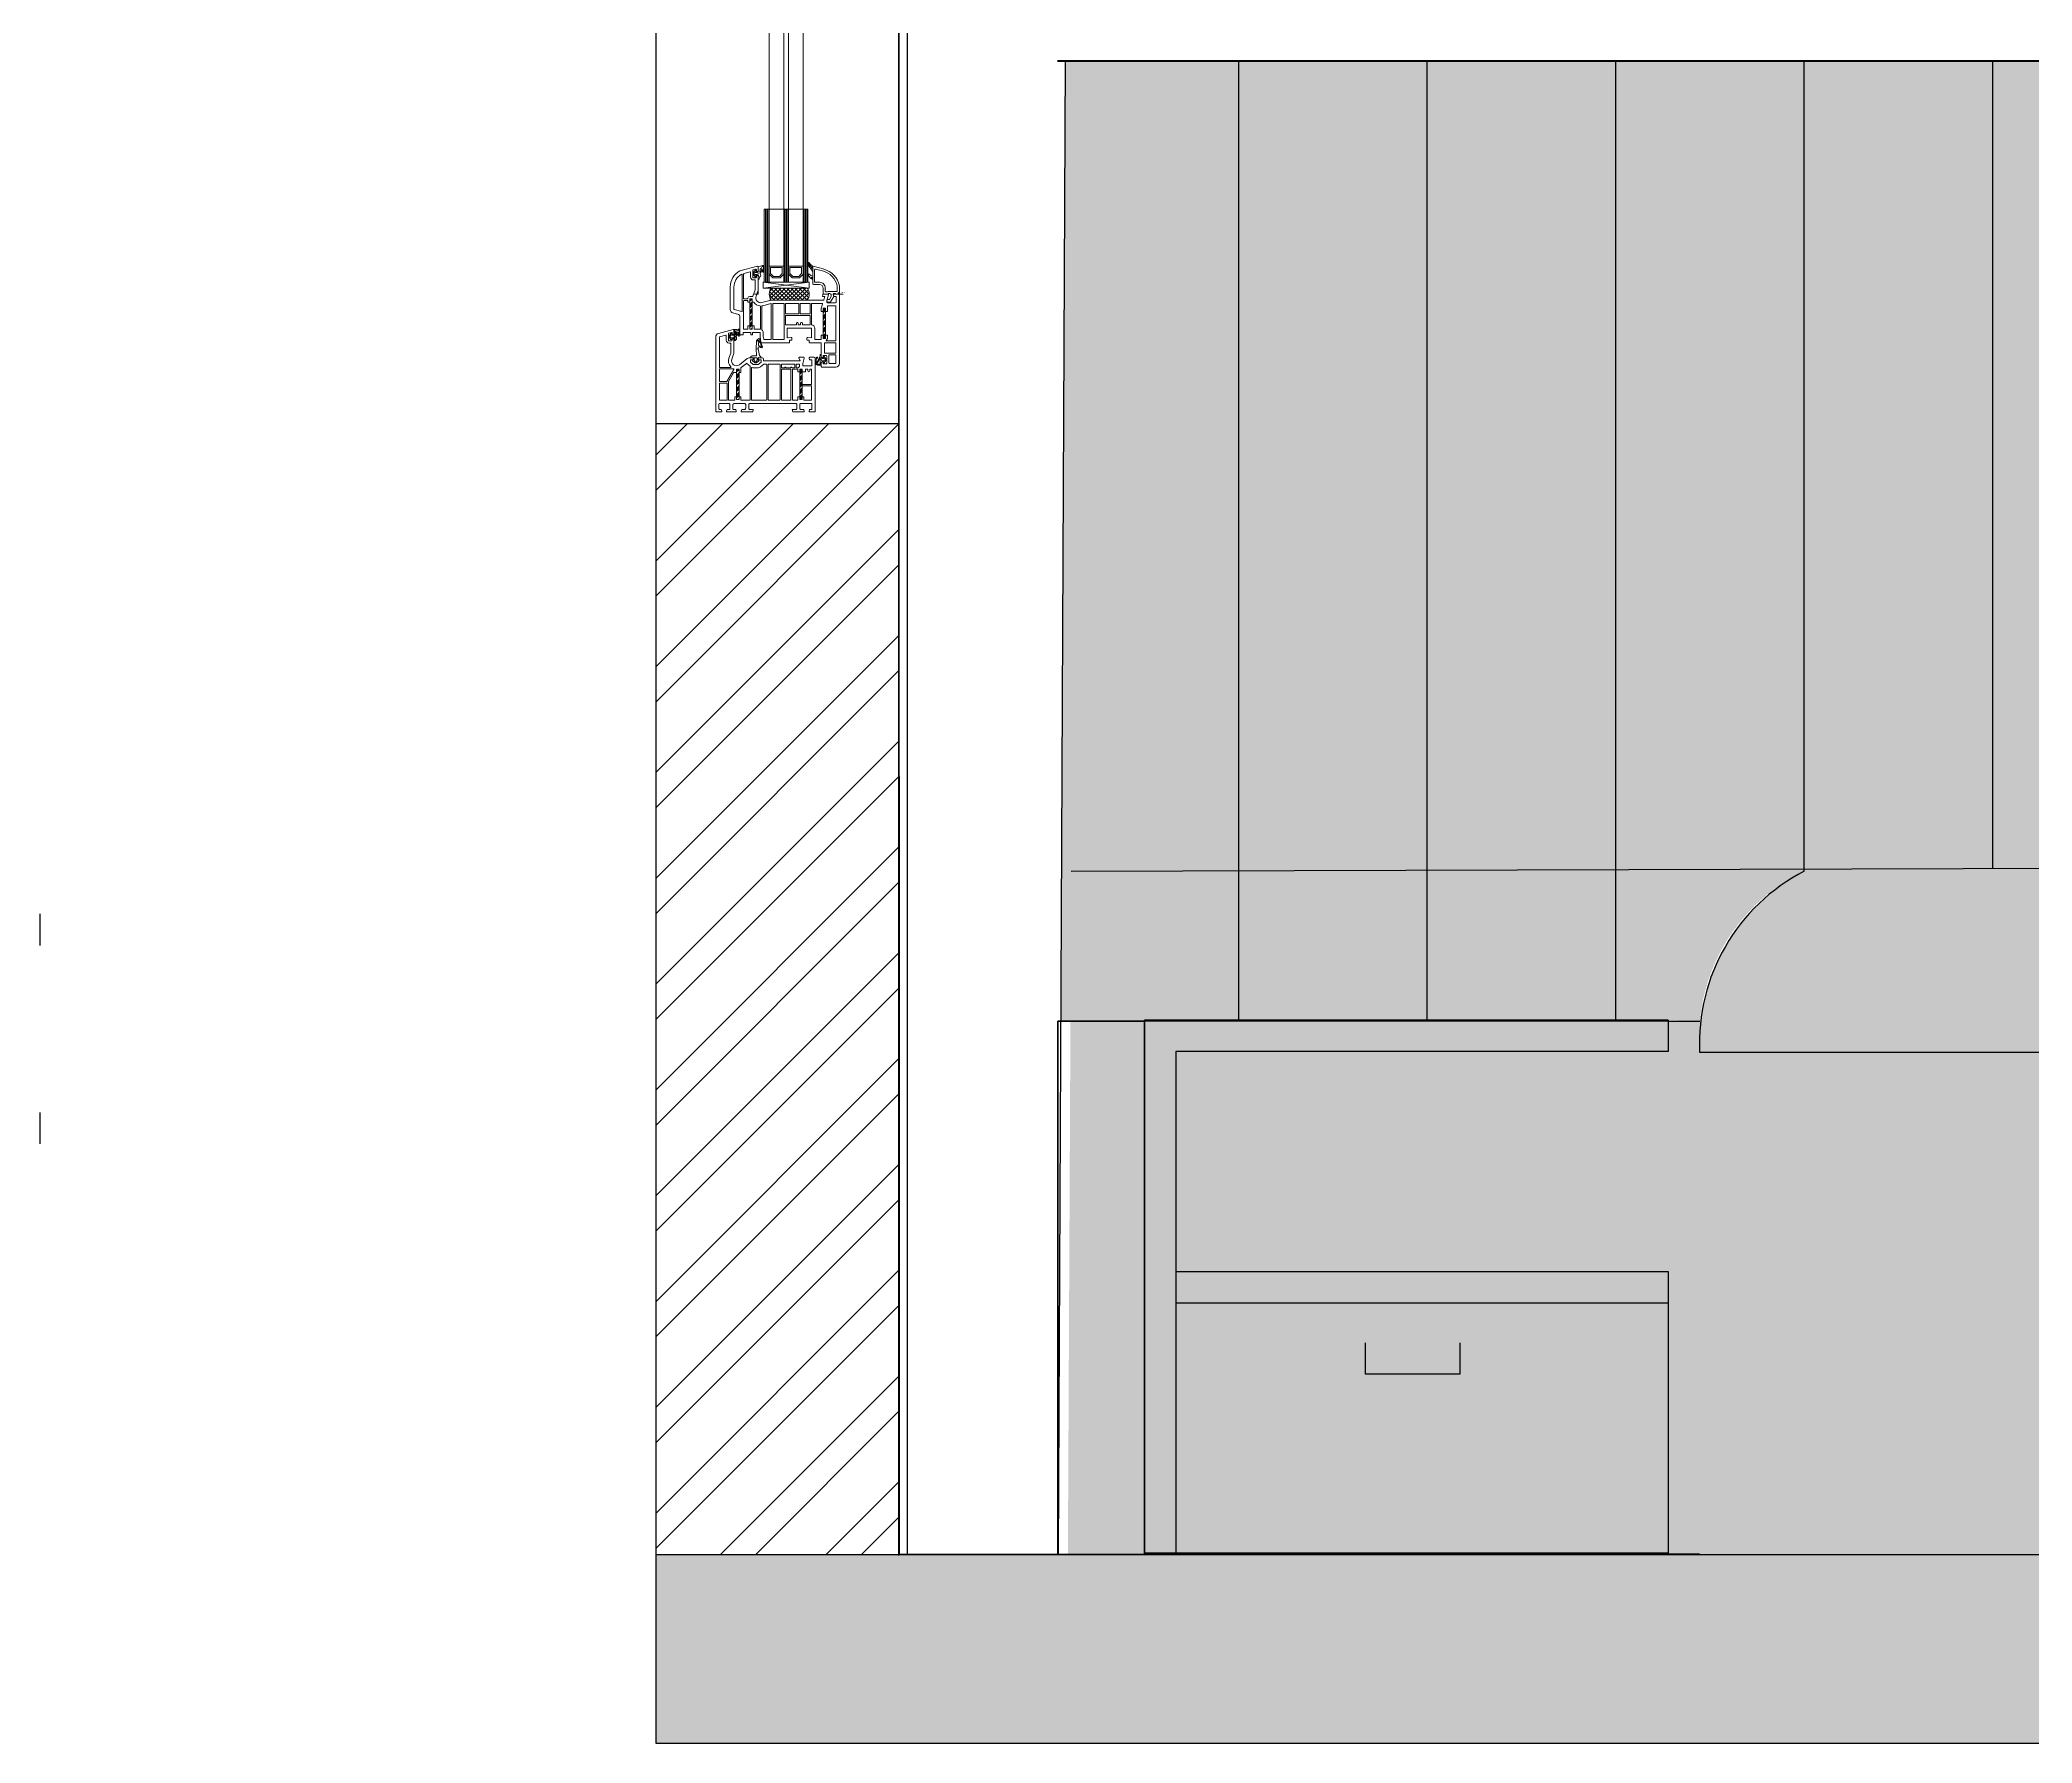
# Model space of a CAD drawing. Header units: feet. Extents: x 600 to 2744, y 411 to 1435.
# Drawn here: x 599.7 to 663.1, y 681.9 to 736.1 of the extents above; entities that cross this region are included whole.
import ezdxf

# ---------------------------------------------------------------- set-up
doc = ezdxf.new("R2010")
doc.units = ezdxf.units.FT
doc.header["$XCLIPFRAME"] = 2
for name, color, linetype, lineweight in [('FP_A_DOOR_WIN', 140, 'Continuous', 18), ('PQI-A-IN-ELEV-PTRN', 249, 'Continuous', 0), ('WAL', 7, 'Continuous', 30)]:
    doc.layers.add(name, color=color, linetype=linetype, lineweight=lineweight)
doc.styles.get("Standard").update_dxf_attribs({"font": 'arial.ttf'})
picture_1 = doc.add_image_def('image2.jpg', size_in_pixel=(1600, 914))
pattern_1 = [(135, (-4.5994, -2.0003), (1.41421, 1.41421), []), (45, (-4.5994, -2.0003), (1.41421, -1.41421), [])]

# ---------------------------------------------------------------- blocks, each defined once
blk = doc.blocks.new('*X69')
at = {"color": 0}
for p, q in [((10.3, 18.7), (10.8, 19.2)), ((11.5, 17.2), (13.5, 19.2)), ((12.4, 17.2), (14.4, 19.2)), ((13.3, 17.2), (15.3, 19.2)), ((14.2, 17.2), (16.2, 19.2)), ((16.8, 17.2), (18.8, 19.2)), ((17.7, 17.2), (19.7, 19.2)), ((18.6, 17.2), (20.6, 19.2)), ((19.5, 17.2), (21.5, 19.2)), ((22.2, 17.2), (24.2, 19.2)), ((23.1, 17.2), (25.1, 19.2)), ((24, 17.2), (26, 19.2)), ((24.9, 17.2), (26.9, 19.2)), ((27.6, 17.2), (29.6, 19.2)), ((28.5, 17.2), (30.5, 19.2)), ((29.4, 17.2), (31.4, 19.2)), ((30.3, 17.2), (32.3, 19.2)), ((33, 17.2), (35, 19.2)), ((33.9, 17.2), (35.3, 18.6)), ((34.8, 17.2), (35.3, 17.7))]:
    blk.add_line(p, q, dxfattribs=at)
blk = doc.blocks.new('*X70')
at = {"color": 0}
for p, q in [((10.3, 69.9), (11.6, 71.2)), ((10.5, 69.2), (12.5, 71.2)), ((11.4, 69.2), (13.4, 71.2)), ((12.3, 69.2), (14.3, 71.2)), ((15, 69.2), (17, 71.2)), ((15.9, 69.2), (17.9, 71.2)), ((16.8, 69.2), (18.8, 71.2)), ((17.7, 69.2), (19.7, 71.2)), ((20.4, 69.2), (22.4, 71.2)), ((21.3, 69.2), (23.3, 71.2)), ((22.1, 69.2), (24.1, 71.2)), ((23, 69.2), (25, 71.2)), ((25.7, 69.2), (27.7, 71.2)), ((26.6, 69.2), (28.6, 71.2)), ((27.5, 69.2), (29.5, 71.2)), ((28.4, 69.2), (30.4, 71.2)), ((31.1, 69.2), (33.1, 71.2)), ((32, 69.2), (34, 71.2)), ((32.9, 69.2), (34.9, 71.2)), ((33.8, 69.2), (35.3, 70.7))]:
    blk.add_line(p, q, dxfattribs=at)
blk = doc.blocks.new('PRJ_INSERT_55_593613279781', base_point=(370.1, 296.9))
for points in [[(370.6, 306.1), (370.1, 305.8), (370, 305.1), (370.2, 304.4), (368.5, 304.2), (368.8, 310.9), (369.2, 311.7), (370.6, 312.9), (370.8, 313), (371, 312.9), (371.1, 312.6), (371, 312.2), (371.1, 311.8), (372.4, 309.8), (372.6, 308.7), (373.6, 306.1), (373, 305.3), (372, 305.5), (371.1, 306)], [(369.3, 296.6), (369.1, 296.8), (369, 296.9), (367.2, 296.9), (366.9, 296.6), (366.9, 294.6), (367, 294.4), (367.9, 293.5), (368.2, 293.5), (369.1, 294.4), (369.3, 294.6)], [(370.3, 307.3), (370.4, 307), (371.5, 306.6), (372.4, 306), (372.8, 306), (372.9, 306.2), (372, 308.7), (372.3, 308.8), (372.4, 309.2), (372.3, 309.4), (372, 309.5), (371.7, 309.4), (370.4, 311.2), (369.9, 311.4), (369.7, 310.8), (370.1, 310.2), (370.4, 309.5), (370.5, 308.7), (370.5, 308)]]:
    blk.add_lwpolyline(points, close=True)
blk.add_lwpolyline([(364, 297.8, 0.81046), (364.3, 296.9), (365.8, 297.1), (366.1, 296.9), (366.1, 295.6), (366, 295.4), (365.4, 295), (365.3, 294.7), (365.4, 294.6), (365.4, 294.5), (367.4, 292.8), (368.7, 292.8), (370.7, 294.5), (370.8, 294.7), (370.7, 295), (370.1, 295.4), (370.1, 295.6), (370.1, 296.9), (370.3, 297.1), (371.8, 296.9, 0.721706), (372.2, 297.8), (371.1, 298.8), (370.2, 304.4), (368.5, 304.2), (368.8, 299.1, -0.439955), (368.3, 298.6), (365.3, 298.6), (365.2, 298.6)], format="xyb", close=True)
blk = doc.blocks.new('PRJ_INSERT_54_593613279164', base_point=(0, 0))
blk.add_line((4, 0.7), (-5.1, 0.7))
for points in [[(0.6, -1.9), (0.1, -1.7, -0.27755), (0, -1.5), (0, 0, -0.453753), (0.3, 0.3), (0.6, 0.3), (1, 0), (3.7, 0, 0.422763), (4, 0.3, -0.054836), (4.3, 3.5, 0.331921), (3.8, 4.7, 0.161435), (2.8, 5), (-0.6, 5, 0.831541), (-0.9, 3.6), (0.4, 3.2, -1.190626), (0.5, 2.9), (-0.5, 2.6, 0.129694), (-0.6, 2.5), (-1.2, 2, -0.601488), (-2.2, 1.9, 0.254499), (-2.5, 2), (-4, 2, 0.198909), (-4.2, 1.9), (-5, 1.1, 0.198912), (-5.1, 0.9), (-5.1, 0.3, 0.414214), (-4.8, 0), (-4.5, 0), (-4.1, 0.3, -0.16568), (-3.9, 0.3), (-3.7, 0.3, -0.375721), (-3.5, 0), (-3.5, -1.5, -0.27755), (-3.6, -1.7), (-4.1, -1.9, 0.531978), (-4.1, -2.4), (-2.4, -3.9, 0.363946), (-1.1, -3.9), (0.7, -2.4, 0.531978)], [(-2.7, -2.6), (-2.1, -3.1, 0.363955), (-1.4, -3.1), (-0.7, -2.6, 0.221711), (-0.6, -2.3), (-0.6, -0.1, 0.413991), (-0.9, 0.2), (-2.5, 0.2, 0.414157), (-2.8, -0.1), (-2.8, -2.3, 0.221711)], [(-0.3, 4.4, 1), (-0.3, 4.1), (1.6, 3.4, -0.733238), (1.6, 2.4), (-0.2, 2, 0.917629), (-0.2, 1.7), (2.1, 1.5, 0.335324), (3.1, 2.2), (3.6, 3.5, 0.355746), (3.4, 4), (3, 4.3, 0.134065), (2.7, 4.4)]]:
    blk.add_lwpolyline(points, format="xyb", close=True)
blk = doc.blocks.new('*X71')
at = {"color": 0}
for p, q in [((31.2, -72.7), (32, -71.9)), ((32.7, -73.9), (34.7, -71.9)), ((33.6, -73.9), (35.6, -71.9)), ((34.5, -73.9), (36.5, -71.9)), ((35.4, -73.9), (37.4, -71.9)), ((38.1, -73.9), (40.1, -71.9)), ((39, -73.9), (41, -71.9)), ((39.9, -73.9), (41.9, -71.9)), ((40.8, -73.9), (42.8, -71.9)), ((43.4, -73.9), (45.4, -71.9)), ((44.3, -73.9), (46.3, -71.9)), ((45.2, -73.9), (47.2, -71.9)), ((46.1, -73.9), (48.1, -71.9)), ((48.8, -73.9), (50.8, -71.9)), ((49.7, -73.9), (51.7, -71.9)), ((50.6, -73.9), (52.6, -71.9)), ((51.5, -73.9), (53.5, -71.9)), ((54.2, -73.9), (56.2, -71.9)), ((55.1, -73.9), (56.2, -72.8)), ((56, -73.9), (56.2, -73.7))]:
    blk.add_line(p, q, dxfattribs=at)
blk = doc.blocks.new('*X72')
at = {"color": 0}
for p, q in [((23.4, -13.1), (25, -11.5)), ((23.9, -13.5), (25.9, -11.5)), ((24.8, -13.5), (26.8, -11.5)), ((25.7, -13.5), (27.7, -11.5)), ((28.4, -13.5), (30.4, -11.5)), ((29.3, -13.5), (31.3, -11.5)), ((30.2, -13.5), (32.2, -11.5)), ((31.1, -13.5), (33.1, -11.5)), ((33.8, -13.5), (35.8, -11.5)), ((34.7, -13.5), (36.7, -11.5)), ((35.6, -13.5), (37.6, -11.5)), ((36.5, -13.5), (38.5, -11.5)), ((39.2, -13.5), (41.2, -11.5)), ((40.1, -13.5), (42.1, -11.5)), ((41, -13.5), (43, -11.5)), ((41.9, -13.5), (43.9, -11.5)), ((44.6, -13.5), (46.6, -11.5)), ((45.5, -13.5), (47.5, -11.5)), ((46.4, -13.5), (48.4, -11.5)), ((47.3, -13.5), (48.4, -12.4))]:
    blk.add_line(p, q, dxfattribs=at)
blk = doc.blocks.new('*X73')
at = {"color": 0}
for p, q in [((55, -31.1), (61, -25.1)), ((55, -27.7), (57.3, -25.4)), ((55, -34.5), (63.7, -25.8)), ((65, -36.7), (55, -26.7)), ((55, -37.8), (65, -27.8)), ((65, -40.1), (55, -30.1)), ((55, -41.2), (65, -31.2)), ((65, -33.3), (57.2, -25.5)), ((65, -30), (60.1, -25)), ((65, -26.6), (64.8, -26.4)), ((65, -43.4), (55, -33.4)), ((55, -44.6), (65, -34.6)), ((65, -46.8), (55, -36.8)), ((55, -47.9), (65, -37.9)), ((65, -50.2), (55, -40.2)), ((55, -51.3), (65, -41.3)), ((65, -53.5), (55, -43.5)), ((55, -54.7), (65, -44.7)), ((64.7, -56.6), (55, -46.9)), ((56.1, -57), (65, -48)), ((62.3, -57.6), (55, -50.3)), ((59.2, -57.8), (55, -53.6)), ((58.6, -57.8), (65, -51.4)), ((62.2, -57.6), (65, -54.8))]:
    blk.add_line(p, q, dxfattribs=at)
blk = doc.blocks.new('PRJ_INSERT_53_593613279183', base_point=(93.1, 45.1))
for points in [[(96.6, 43.4, 0.493145), (96.8, 43.2), (97.3, 43.3, -0.818256), (97.5, 42.8), (95.6, 41.3, -0.342375), (94.1, 41.3), (92.1, 42.8, -0.818728), (92.4, 43.3), (92.8, 43.2, 0.493145), (93.1, 43.4), (93.1, 44.6, 0.414214), (92.6, 45.1), (90.7, 45.1, -0.413893), (90.4, 45.4), (90.4, 48.1, -0.414434), (92.4, 50.1), (94.8, 50.1, -0.326046), (96.8, 48.8, -0.909354), (96.1, 48.5, 0.282568), (94.7, 49.2, -0.132187), (92.4, 49.5, 1.066738), (92.1, 49.1, 0.039876), (96.3, 46.9, 0.149261), (98.8, 45.9, -0.963992), (98.8, 45.1), (98, 45.1, -0.012349), (97.1, 45.2, 0.443501), (96.6, 44.7)], [(94.2, 47.2), (96.1, 46.2, -1.052816), (95.7, 45.6, 0.139333), (94.7, 45.9), (91.7, 45.9, -0.382456), (91.2, 46.4), (91, 48, -0.505503), (91.8, 48.7)], [(93.9, 44.2, -1), (95.7, 44.2), (95.7, 42.7, -1), (93.9, 42.7)]]:
    blk.add_lwpolyline(points, format="xyb", close=True)
blk = doc.blocks.new('PRJ_INSERT_51_593613279187', base_point=(0, 0))
for points in [[(-2.5, -3.9, 0.339142), (-1, -3.9), (0.9, -2.4, 0.808674), (0.7, -1.8), (0.2, -1.9, -0.491369), (0, -1.8), (0, -0.1, -0.708523), (0.5, 0.1, 0.231673), (0.7, 0), (3.7, 0, 0.369523), (4, 0.2), (4.3, 2), (4.8, 3.5, 0.331664), (4.3, 4.7, 0.134785), (3.3, 5), (0, 5, 0.607736), (-0.5, 3.7), (0.5, 3.1, -0.653241), (0.4, 2.9), (-0.8, 2.5, 0.328397), (-1.3, 1.9, -0.43088), (-2.1, 1.6, 0.455948), (-4.6, 1.4, -0.189266), (-6, 0.8, 0.992484), (-6, 0), (-5, 0), (-3.9, 0.2, -0.46157), (-3.5, -0.1), (-3.5, -1.8, -0.491714), (-3.8, -1.9), (-4.2, -1.8, 0.808674), (-4.4, -2.4)], [(-0.4, 1.3), (1.5, 1.6, 0.243686), (2.1, 2), (2.3, 2.3, -0.198893), (2.9, 2.8, 0.149078), (4, 3.2), (4.1, 3.5, 0.40407), (3.9, 4.1), (3.4, 4.3, 0.163046), (3.2, 4.3, -0.202004), (1, 4.4, 0.138983), (0.8, 4.4), (0, 4.4, 0.642669), (0, 4), (1.3, 3.2, -0.577351), (1.3, 2.6), (-0.5, 1.8, 0.756768)], [(-2.7, -0.9), (-2.7, -2.4, 1), (-0.9, -2.4), (-0.9, -0.9, 1)]]:
    blk.add_lwpolyline(points, format="xyb", close=True)
blk = doc.blocks.new('BASEPOINT')
for q in [(0, 3), (3, 0)]:
    blk.add_line((0, 0), q)
blk.add_text('Basepoint', height=0.6).set_placement((0.5, 1.2))
blk = doc.blocks.new('PRJ_INSERT_50_593613279190', base_point=(0, 0))
h = blk.add_hatch()
h.set_pattern_fill('NETZ', color=256, scale=2, angle=-135, style=0)
h.set_pattern_definition(pattern_1)
edge = h.paths.add_edge_path()
edge.add_arc((-25.3, 25.3), 0.701, 21.5118, 179.958)
edge.add_line((-26, 25.3), (-26, 25))
edge.add_arc((-23, 25), 3.01, 180.0616, 218.4438)
edge.add_line((-25.3, 23.2), (-22.7, 19.9))
edge.add_arc((-25, 18), 3, 0, 39.0439, ccw=False)
edge.add_line((-22, 18), (-22, 22.9))
edge.add_arc((-21.8, 22.9), 0.197, 73.5386, 180.2871, ccw=False)
edge.add_arc((-20.8, 27.1), 4.17, 201.7355, 256.5369, ccw=False)
h = blk.add_hatch()
h.set_pattern_fill('NETZ', color=256, scale=2, angle=-135, style=0)
h.set_pattern_definition(pattern_1)
edge = h.paths.add_edge_path()
edge.add_arc((-25.3, 15.9), 0.7, 57.9863, 211.9211, ccw=False)
edge.add_arc((-19.3, 22.2), 8, 225.5218, 250.4567)
edge.add_line((-22, 14.7), (-22, 12))
edge.add_arc((-17.2, 21.2), 10.3, 212.7228, 242.2922, ccw=False)
for points in [[(-24.6, 25.6, 0.827612), (-26, 25.3), (-26, 25, 0.169058), (-25.3, 23.2), (-22.7, 19.9, -0.172029), (-22, 18), (-22, 22.9, -0.502666), (-21.7, 23.1, -0.243781)], [(-25.9, 15.6, -0.794971), (-24.9, 16.5, 0.10923), (-22, 14.7), (-22, 12, -0.129742)], [(-3, 0), (-1, 0), (-1, 1, 0.414214), (0, 2), (0, 7, 0.27545), (-13, 20.7), (-13.5, 20.9), (-21.7, 23.1, 0.490874), (-22, 22.9), (-22, 8.5, 0.413429), (-21.5, 8), (-16.5, 8, -0.414072), (-13.5, 5), (-13.5, 0.5, 0.414542), (-13, 0), (-9.5, 0), (-9, 0.5), (-7.9, 0.5, -0.339454), (-6.9, -0.2), (-6.8, -0.6, -0.212557), (-7.2, -2.6), (-8.2, -4.3, -0.253968), (-8.6, -4.5), (-9.5, -4.5, 1), (-9.5, -6.5), (-7.8, -6.5, 0.253968), (-7.4, -6.3), (-4.6, -2), (-5.1, -0.2, -0.493145), (-4.5, 0.5), (-3.5, 0.5)], [(-11.4, 4.4), (-11.7, 4.6), (-11.7, 5, 0.414381), (-16.5, 9.8), (-20, 9.8, -0.414219), (-20.5, 10.3), (-20.5, 20.2, -0.493144), (-19.8, 20.7), (-13.9, 19.1, -0.280669), (-1.8, 6.8), (-1.8, 2.8, -0.41418), (-2.3, 2.3), (-9.7, 2.3), (-10.2, 1.8), (-11.2, 1.8, -0.414237), (-11.7, 2.3), (-11.7, 4.1)]]:
    blk.add_lwpolyline(points, format="xyb", close=True)
blk.add_blockref('BASEPOINT', (0, 0))
blk = doc.blocks.new('BASIS')
for q in [(0, 3), (3, 0)]:
    blk.add_line((0, 0), q)
blk.add_text('BASIS', height=0.6).set_placement((0.5, 1.2))
blk = doc.blocks.new('GLASDATABASE7')
for p, q in [((-35, 0), (-35, 60)), ((-34, 0), (-34, 60)), ((-33, 0), (-33, 60)), ((-19, 0), (-19, 60)), ((-18, 0), (-18, 60)), ((-17, 0), (-17, 60)), ((-3, 0), (-3, 60)), ((-2, 0), (-2, 60)), ((-1, 0), (-1, 60)), ((1, 0), (-37, -5)), ((1, -5), (-37, 0))]:
    blk.add_line(p, q)
for points in [[(-32, 0), (-32, 60), (-36, 60), (-36, 0)], [(-32, 13.2), (-26.1, 13.2), (-26, 13.1), (-25.9, 13.2), (-20, 13.2), (-20, 60), (-32, 60)], [(-16, 0), (-16, 60), (-20, 60), (-20, 0)], [(-16, 13.2), (-10.1, 13.2), (-10, 13.1), (-9.9, 13.2), (-4, 13.2), (-4, 60), (-16, 60)], [(0, 0), (0, 60), (-4, 60), (-4, 0)], [(1, 0), (1, -5), (-37, -5), (-37, 0)], [(-20, 6.4), (-23, 3.4), (-29, 3.4), (-32, 6.4), (-32, 0), (-20, 0)], [(-21.2, 12), (-21.2, 6.9), (-23.5, 4.6), (-28.5, 4.6), (-30.8, 6.9), (-30.8, 12)], [(-4, 6.4), (-7, 3.4), (-13, 3.4), (-16, 6.4), (-16, 0), (-4, 0)], [(-5.2, 12), (-5.2, 6.9), (-7.5, 4.6), (-12.5, 4.6), (-14.8, 6.9), (-14.8, 12)], [(0, 0), (0, 0)], [(0, 0), (0, 0)]]:
    blk.add_lwpolyline(points, close=True)
blk.add_blockref('BASIS', (5, -10))
blk = doc.blocks.new('W6')
at = {"layer": 'FP_A_DOOR_WIN', "ltscale": 1000}
for p, q in [((-478.7, 107), (-838, 107)), ((-478.7, 95), (-838, 95)), ((-478.7, 91), (-838, 91)), ((-478.7, 79), (-838, 79))]:
    blk.add_line(p, q, dxfattribs=at)
for points in [[(-958, 81.8, 0.556925), (-957.6, 81.5), (-955.7, 82.4, -0.556533), (-955, 82), (-955, 78.5, -0.496724), (-955.6, 78), (-960.2, 79.3), (-961.5, 79.3, 0.414431), (-962, 78.8), (-962, 72.2, 0.414436), (-961.5, 71.7), (-957.5, 71.7, 0.414367), (-957, 72.2), (-957, 73.6), (-955.6, 74, -0.492998), (-955, 73.5), (-955, 70, -0.414113), (-956, 69), (-999.5, 69, -0.41391), (-1000, 69.5), (-1000, 73.5, -0.492952), (-999.4, 74), (-998, 73.6), (-998, 72.2, 0.414436), (-997.5, 71.7), (-993.5, 71.7, 0.414367), (-993, 72.2), (-993, 80.7, 0.414337), (-994, 81.7), (-997, 81.7, 0.414305), (-998, 80.7), (-998, 78.4), (-999.4, 78, -0.492951), (-1000, 78.5), (-1000, 87.5), (-998, 88), (-998, 85.2, 0.414305), (-997, 84.2), (-994, 84.2, 0.414337), (-993, 85.2), (-993, 122.8, 0.414353), (-994, 123.8), (-997, 123.8, 0.414289), (-998, 122.8), (-998, 120), (-1000, 120.5), (-1000, 129.5, -0.492952), (-999.4, 130), (-998, 129.6), (-998, 127.3, 0.414312), (-997, 126.3), (-994, 126.3, 0.41433), (-993, 127.3), (-993, 135.8, 0.414337), (-994, 136.8), (-997.5, 136.8, 0.414474), (-998, 136.3), (-998, 134.4), (-999.4, 134, -0.492965), (-1000, 134.5), (-1000, 141.5, -0.492951), (-999.4, 142), (-998, 141.6), (-998, 139.8, 0.414434), (-997.5, 139.3), (-994, 139.3, 0.414337), (-993, 140.3), (-993, 147.8, 0.414099), (-993.5, 148.3), (-997.5, 148.3, 0.414474), (-998, 147.8), (-998, 146.4), (-999.4, 146, -0.492957), (-1000, 146.5), (-1000, 150.5, -0.413949), (-999.5, 151), (-938.2, 151, -0.339426), (-935.3, 148.8), (-932, 136.6, -0.492962), (-932.5, 136), (-935.8, 136, -0.413995), (-936.3, 136.5), (-936.3, 137.5), (-935, 137.5, 0.493234), (-934.5, 138.1), (-935, 140.1, 0.339569), (-935.5, 140.5), (-941, 140.5, 0.414176), (-941.5, 140), (-941.5, 138, 0.414129), (-941, 137.5), (-939.8, 137.5), (-939.8, 136.5, -0.414056), (-940.3, 136), (-951.4, 136, -0.090992), (-952.5, 136.2), (-956.6, 137.7, 0.759024), (-961.2, 131.5), (-956.1, 125.1, -0.167343), (-955.5, 123.3), (-955.5, 120.5, -0.414099), (-956, 120), (-956.5, 120, -0.413953), (-957, 120.5), (-957, 122.1, 0.414442), (-957.3, 122.4), (-959, 122.4), (-960.9, 120.1, 0.176331), (-961, 119.9), (-961, 116.1, 0.176331), (-960.9, 115.9), (-959, 113.6), (-957.3, 113.6, 0.414454), (-957, 113.9), (-957, 115.5, -0.413993), (-956.5, 116), (-956, 116, -0.414059), (-955.5, 115.5), (-955.5, 112.6, -0.41409), (-956.5, 111.6), (-958, 111.6)], [(-976.5, 148, -0.414447), (-976.2, 147.7), (-976.2, 141.9, -0.414397), (-976.5, 141.6), (-990, 141.6, -0.414209), (-990.3, 141.9), (-990.3, 147.7, -0.414259), (-990, 148)], [(-974.7, 148), (-964.8, 148, -0.414029), (-964.5, 147.7), (-964.5, 136.2, -0.577202), (-965, 136), (-974.9, 141.7, -0.26846), (-975, 142), (-975, 147.7, -0.414535)], [(-937, 142.3), (-941, 142.3, 0.414183), (-943.3, 140), (-943.3, 138.8, -0.414388), (-943.6, 138.5), (-951.5, 138.5), (-955.7, 140.1, 0.306342), (-962.8, 138.4, -0.683106), (-963.3, 138.6), (-963.3, 147.7, -0.414259), (-963, 148), (-938.4, 148, -0.339457), (-938.1, 147.8), (-936.7, 142.7, -0.492823)], [(-964.7, 133.8), (-964.7, 131.8), (-967.5, 131.8), (-967.5, 130.6, 0.414535), (-967.2, 130.3), (-963.6, 130.3), (-963.3, 129.9), (-960, 125.7, -0.354189), (-960, 125.3), (-962.3, 122.7, -0.221513), (-962.5, 122.6), (-990, 122.6, -0.414203), (-990.3, 122.9), (-990.3, 130, -0.414196), (-990, 130.3), (-987.8, 130.3, 0.414029), (-987.5, 130.6), (-987.5, 131.8), (-989.8, 131.8), (-989.8, 133.8), (-987.5, 133.8), (-987.5, 135, 0.41397), (-987.8, 135.3), (-990, 135.3, -0.414203), (-990.3, 135.6), (-990.3, 140.1, -0.414204), (-990, 140.4), (-975, 140.4), (-967.7, 136.2, -0.267494), (-967.5, 135.9), (-967.5, 133.8)], [(-908, 62.3, 0.336162), (-907.8, 62), (-905, 61.2), (-905, 63), (-903.4, 62.6, -0.33952), (-903, 62.1), (-903, 58.5, -0.496683), (-903.6, 58), (-908.2, 59.3), (-909.5, 59.3, 0.414137), (-910, 58.8), (-910, 52.2, 0.414137), (-909.5, 51.7), (-905.5, 51.7, 0.414263), (-905, 52.2), (-905, 53.6), (-903.6, 54, -0.493031), (-903, 53.5), (-903, 50, -0.414269), (-904, 49), (-960, 49, -0.41418), (-963, 52), (-963, 63.5, -0.4141), (-962.5, 64), (-959.3, 64, -0.414226), (-958.8, 63.5), (-958.8, 62.5), (-960, 62.5, 0.414099), (-960.5, 62), (-960.5, 60, 0.414353), (-960, 59.5), (-954, 59.5, 0.414201), (-953.5, 60), (-953.5, 62, 0.414225), (-954, 62.5), (-955.3, 62.5), (-955.3, 63.5, -0.414099), (-954.8, 64), (-943.5, 64, 0.414185), (-943, 64.5), (-943, 73.7, -0.414173), (-942.8, 73.9), (-941, 73.9, 0.414836), (-940.8, 74.1), (-940.8, 75.6, -0.414327), (-940.6, 75.8), (-939.1, 75.8, -0.462687), (-938.6, 75.2), (-939.1, 72.2, 0.462996), (-938.9, 72), (-931.2, 72, 0.414368), (-931, 72.2), (-931, 91.8, 0.414453), (-931.2, 92), (-938.9, 92, 0.463083), (-939.1, 91.8), (-938.6, 88.8, -0.462693), (-939.1, 88.2), (-940.6, 88.2, -0.414327), (-940.8, 88.4), (-940.8, 89.9, 0.414836), (-941, 90.2), (-942.8, 90.2, -0.414265), (-943, 90.4), (-943, 113.2, -0.363791), (-942.6, 113.7), (-938, 114.5), (-934.8, 114.5, 0.414387), (-934.5, 114.8), (-934.5, 120.5, 0.414447), (-934.8, 120.8), (-936.2, 120.8, -0.414038), (-936.5, 121.1), (-936.5, 121.7, -0.414045), (-936.2, 122), (-934.8, 122, 0.414387), (-934.5, 122.3), (-934.5, 128.2, 0.414388), (-934.8, 128.5), (-936.2, 128.5, -0.414041), (-936.5, 128.8), (-936.5, 130.7, -0.414045), (-936.2, 131), (-921.2, 131, 0.339444), (-919.7, 132.1), (-918.5, 136.8, -0.339467), (-915.6, 139), (-897.1, 139, -0.278172), (-883.9, 131), (-880, 116.6, -0.492995), (-880.5, 116), (-883.7, 116, -0.414097), (-884.2, 116.5), (-884.2, 117.5), (-883, 117.5, 0.493238), (-882.5, 118.1), (-883, 120.1, 0.339521), (-883.5, 120.5), (-889, 120.5, 0.414185), (-889.5, 120), (-889.5, 117.9, 0.414338), (-889, 117.5), (-887.7, 117.5), (-887.7, 116.5, -0.414224), (-888.2, 116), (-899.4, 116, -0.090993), (-900.5, 116.2), (-904.6, 117.7, 0.611471), (-909.9, 113), (-908.1, 106.4, -0.06546), (-908, 105.6)], [(-886.6, 129.6, -0.492833), (-886.9, 129.2), (-917, 129.2, -0.493372), (-917.3, 129.6), (-915.6, 135.8, -0.339454), (-915.3, 136), (-897.1, 136, -0.271046), (-886.7, 129.9)], [(-960.7, 109.3, -0.414402), (-961, 109), (-990, 109, -0.414215), (-990.3, 109.3), (-990.3, 121.1, -0.414215), (-990, 121.4), (-963.8, 121.4, -0.528873), (-963.5, 121, 0.094055), (-963.7, 119.9), (-963.7, 116.1, 0.176325), (-963, 114.2), (-960.7, 111.4)], [(-931.8, 120.9), (-931.8, 122.9), (-929, 122.9), (-929, 124.1, 0.414402), (-929.3, 124.4), (-931.5, 124.4, -0.414486), (-931.8, 124.7), (-931.8, 127.7, -0.414478), (-931.5, 128), (-908.6, 128, -0.414004), (-908.3, 127.7), (-908.3, 124.4), (-909.3, 124.4, 0.414082), (-909.6, 124.1), (-909.6, 122.9), (-906.8, 122.9), (-906.8, 120.9), (-909.6, 120.9), (-909.6, 119.7, 0.237321), (-912.7, 114.5, -0.393466), (-913, 114.2), (-931.5, 114.2, -0.414491), (-931.8, 114.5), (-931.8, 119.1, -0.414491), (-931.5, 119.4), (-929.3, 119.4, 0.414397), (-929, 119.7), (-929, 120.9)], [(-904.8, 120.7), (-904.8, 122.9, 0.414204), (-906.3, 124.4), (-906.8, 124.4), (-906.8, 127.7, -0.414478), (-906.5, 128), (-886.4, 128, -0.339454), (-886.1, 127.8), (-884.7, 122.7, -0.493262), (-885, 122.3), (-889, 122.3, 0.414186), (-891.3, 120), (-891.3, 118.8, -0.414387), (-891.6, 118.5), (-899.5, 118.5), (-904.6, 120.4, -0.311936)], [(-961, 107.8, -0.414383), (-960.7, 107.5), (-960.7, 98.3, -0.414402), (-961, 98), (-990, 98, -0.414215), (-990.3, 98.3), (-990.3, 107.5, -0.414196), (-990, 107.8)], [(-937.8, 111.8), (-934.8, 111.8, 0.236093), (-932.4, 113), (-912.9, 113, -0.360501), (-912.6, 112.8, 0.018669), (-912.5, 112.3), (-910.7, 105.6, -0.493042), (-911, 105.2), (-940, 105.2, -0.414491), (-940.3, 105.5), (-940.3, 111.1, -0.364012), (-940.1, 111.4)], [(-940, 104), (-911, 104, -0.414114), (-910.7, 103.7), (-910.7, 95, -0.414123), (-911, 94.7), (-940, 94.7, -0.414487), (-940.3, 95), (-940.3, 103.7, -0.414478)], [(-908, 75.5), (-908, 105.4, -0.301246), (-898, 105.4), (-898, 75.5, -0.301246)], [(-964.9, 89.3, -0.413985), (-965.2, 89), (-990, 89, -0.414215), (-990.3, 89.3), (-990.3, 96.5, -0.414196), (-990, 96.8), (-965.2, 96.8, -0.413966), (-964.9, 96.5)], [(-965.2, 87.8, -0.413966), (-964.9, 87.5), (-964.9, 83.6, -0.414029), (-965.2, 83.3), (-966.7, 83.3, 0.414109), (-967, 83), (-967, 81.8), (-964.7, 81.8), (-964.7, 79.8), (-967, 79.8), (-967, 77.3, 0.414126), (-966.7, 77), (-965, 77, -0.414388), (-964.7, 76.7), (-964.7, 75.3, -0.414402), (-965, 75), (-966.2, 75, 1), (-966.2, 73.5), (-965, 73.5, -0.414388), (-964.7, 73.2), (-964.7, 72.3, -0.414447), (-965, 72), (-977, 72, -0.414259), (-977.3, 72.3), (-977.3, 79.8), (-978.5, 79.8), (-978.5, 72.3, -0.41403), (-978.8, 72), (-990, 72, -0.414259), (-990.3, 72.3), (-990.3, 78, -0.414196), (-990, 78.3), (-987.8, 78.3, 0.414029), (-987.5, 78.6), (-987.5, 79.8), (-989.8, 79.8), (-989.8, 81.8), (-987.5, 81.8), (-987.5, 83, 0.413966), (-987.8, 83.3), (-990, 83.3, -0.414259), (-990.3, 83.6), (-990.3, 87.5, -0.414196), (-990, 87.8)], [(-963.7, 93.2), (-963.7, 89.2, -1), (-963.7, 88.2), (-963.7, 86.1, 0.414126), (-963.4, 85.8), (-961, 85.8, 0.414402), (-960.7, 86.1), (-960.7, 96.5, 0.414383), (-961, 96.8), (-963.4, 96.8, 0.414109), (-963.7, 96.5), (-963.7, 94.2, -1)], [(-963.4, 84.8), (-961, 84.8, -0.414397), (-960.7, 84.5), (-960.7, 82.3, -0.414402), (-961, 82), (-962.7, 82), (-963.7, 83), (-963.7, 84.5, -0.414121)], [(-927, 83, 1), (-927, 84.5), (-928, 84.5, -0.414487), (-928.3, 84.8), (-928.3, 93.2, -0.414487), (-928, 93.5), (-920.8, 93.5, -0.414214), (-920.5, 93.2), (-920.5, 73.5, -0.414214), (-920.8, 73.2), (-928, 73.2, -0.414487), (-928.3, 73.5), (-928.3, 79.2, -0.414487), (-928, 79.5), (-927, 79.5, 1), (-927, 81), (-928.3, 81), (-928.3, 83)], [(-919, 93.5), (-911, 93.5, -0.414123), (-910.7, 93.2), (-910.7, 82.9, -0.414123), (-911, 82.6), (-919, 82.6, -0.414214), (-919.3, 82.9), (-919.3, 93.2, -0.414214)], [(-940, 69.3), (-931.2, 69.3, 0.394136), (-928.3, 72), (-911, 72, -0.414123), (-910.7, 71.7), (-910.7, 63.3, -0.49308), (-911.1, 63.1), (-914.6, 64), (-917.1, 64, 0.414013), (-917.4, 63.7), (-917.4, 62.5), (-914.6, 62.5), (-914.6, 60.5), (-917.4, 60.5), (-917.4, 59.3, 0.414048), (-917.1, 59), (-913, 59, -0.414051), (-912.7, 58.7), (-912.7, 52.3, -0.41416), (-913, 52), (-941.2, 52, -0.414093), (-941.5, 52.3), (-941.5, 59.6, -0.57716), (-941, 59.8), (-939.6, 59), (-937.1, 59, 0.414048), (-936.8, 59.3), (-936.8, 60.5), (-939.6, 60.5), (-939.6, 62.5), (-936.8, 62.5), (-936.8, 63.7, 0.414013), (-937.1, 64), (-940, 64, -0.414478), (-940.3, 64.3), (-940.3, 69, -0.414491)], [(-919, 73.2, -0.414214), (-919.3, 73.5), (-919.3, 81.1, -0.414214), (-919, 81.4), (-911, 81.4, -0.414123), (-910.7, 81.1), (-910.7, 73.5, -0.414123), (-911, 73.2)], [(-959.7, 57.7), (-953.2, 57.7, -0.41443), (-952.9, 57.4), (-952.9, 52.3, -0.414525), (-953.2, 52), (-959.7, 52, -0.414093), (-960, 52.3), (-960, 57.4, -0.413996)], [(-951.4, 61.3), (-943.3, 61.3, -0.414447), (-943, 61), (-943, 52.3, -0.414436), (-943.3, 52), (-951.4, 52, -0.414436), (-951.7, 52.3), (-951.7, 61, -0.414447)]]:
    blk.add_lwpolyline(points, format="xyb", close=True, dxfattribs=at)
for points in [[(-964.7, 133.8), (-964.7, 131.8), (-989.7, 131.8), (-989.7, 133.8)], [(-931.8, 120.9), (-931.8, 122.9), (-906.8, 122.9), (-906.8, 120.9)], [(-964.7, 81.8), (-964.7, 79.8), (-989.7, 79.8), (-989.7, 81.8)], [(-939.6, 62.5), (-914.6, 62.5), (-914.6, 60.5), (-939.6, 60.5)]]:
    blk.add_lwpolyline(points, close=True, dxfattribs=at)
at = {"layer": 'PQI-A-IN-ELEV-PTRN', "ltscale": 1000}
for p, q in [((0, 200), (-1000, 200)), ((0, 0), (-1000, 0))]:
    blk.add_line(p, q, dxfattribs=at)
at = {"layer": 'FP_A_DOOR_WIN', "ltscale": 1000, "extrusion": (0, 0, -1), "zscale": -1, "rotation": 180}
for name, p in [('*X69', (1000, 151)), ('PRJ_INSERT_54_593613279164', (936.2, 136)), ('*X71', (963, 49)), ('PRJ_INSERT_51_593613279187', (884.2, 116)), ('*X73', (963, 49)), ('*X70', (1000, 151)), ('*X72', (963, 49))]:
    blk.add_blockref(name, p, dxfattribs=at)
at = {"layer": 'FP_A_DOOR_WIN', "ltscale": 1000, "rotation": 270}
for name, p in [('PRJ_INSERT_55_593613279781', (-955.5, 116)), ('PRJ_INSERT_50_593613279190', (-903, 49))]:
    blk.add_blockref(name, p, dxfattribs=at)
at = {"layer": 'FP_A_DOOR_WIN', "ltscale": 1000, "xscale": -1, "rotation": 270.0000000000437}
blk.add_blockref('GLASDATABASE7', (-893, 111), dxfattribs=at)
at = {"layer": 'FP_A_DOOR_WIN', "ltscale": 1000}
blk.add_blockref('PRJ_INSERT_53_593613279183', (-958.7, 64), dxfattribs=at)

msp = doc.modelspace()

# ---------------------------------------------------------------- hatches: boundary and pattern name
at = {"true_color": 0x000000, "transparency": 33554687}
h = msp.add_hatch(dxfattribs=at)
h.set_pattern_fill('ANSI32', color=18, scale=0.25)
h.set_pattern_definition([(45, (-2389.3266, 603.6715), (-1.683798, 1.683798), []), (45, (-2388.204, 603.6715), (-1.683798, 1.683798), [])])
h.paths.add_polyline_path([(627.024, 795.96), (627.024, 807.908), (619.297, 807.908), (619.297, 762.908), (627.024, 762.908)])
h.paths.add_polyline_path([(627.024, 723.908), (619.297, 723.908), (619.297, 687.908), (627.024, 687.908)])
h.paths.add_polyline_path([(806.662, 807.908), (798.934, 807.908), (798.934, 795.908), (798.934, 687.908), (806.662, 687.908)])
at = {"true_color": 0xd0b990}
h = msp.add_hatch(color=43, dxfattribs=at)
h.dxf.hatch_style = 1
h.paths.add_polyline_path([(637.85, 735.441), (632.341, 735.441), (632.195, 704.881), (634.85, 704.881), (634.85, 704.918), (637.85, 704.918)])
h.paths.add_polyline_path([(643.85, 735.442), (637.85, 735.441), (637.85, 709.674), (643.85, 709.692)])
h.paths.add_polyline_path([(649.85, 735.439), (643.85, 735.442), (643.85, 735.442), (649.85, 735.442), (649.85, 735.447), (643.85, 735.447), (643.85, 735.442), (649.85, 735.439), (649.85, 735.442), (643.85, 735.442), (643.85, 709.692), (649.85, 709.709), (649.85, 709.916)])
h = msp.add_hatch(color=43, dxfattribs=at)
h.dxf.hatch_style = 1
h.paths.add_polyline_path([(715.85, 735.41), (709.85, 735.413), (709.85, 709.889), (715.85, 709.906)])
h.paths.add_polyline_path([(709.85, 735.413), (703.85, 735.416), (703.85, 709.871), (709.85, 709.889)])
h.paths.add_polyline_path([(703.85, 735.416), (697.85, 735.418), (697.85, 709.853), (703.85, 709.871)])
h.paths.add_polyline_path([(697.85, 735.418), (691.85, 735.421), (691.85, 709.835), (697.85, 709.853)])
h.paths.add_polyline_path([(691.85, 735.421), (685.85, 735.424), (685.85, 709.817), (691.85, 709.835)])
h.paths.add_polyline_path([(685.85, 735.424), (679.85, 735.426), (679.85, 709.799), (685.85, 709.817)])
h.paths.add_polyline_path([(679.85, 735.426), (673.85, 735.429), (673.85, 709.781), (679.85, 709.799)])
h.paths.add_polyline_path([(673.85, 735.429), (667.85, 735.431), (667.85, 709.763), (673.85, 709.781)])
h.paths.add_polyline_path([(667.85, 735.431), (661.85, 735.434), (661.85, 709.745), (667.85, 709.763)])
h.paths.add_polyline_path([(661.85, 735.434), (655.85, 735.437), (655.85, 709.727), (661.85, 709.745)])
h.paths.add_polyline_path([(637.85, 709.674), (632.516, 709.658), (632.493, 704.881), (634.85, 704.881), (634.85, 704.918), (637.85, 704.918)])
h.paths.add_polyline_path([(643.85, 709.692), (637.85, 709.674), (637.85, 704.918), (643.85, 704.918)])
h.paths.add_polyline_path([(649.85, 709.709), (643.85, 709.692), (643.85, 704.918), (649.85, 704.918)])
h.paths.add_polyline_path([(724.472, 703.9), (652.52, 703.9, -0.039939), (652.552, 704.881), (651.519, 704.881), (651.519, 703.918), (635.85, 703.918), (635.85, 696.918), (651.519, 696.918), (651.519, 687.916), (652.519, 687.916), (724.472, 687.916)])
h = msp.add_hatch(color=43, dxfattribs=at)
h.dxf.hatch_style = 1
h.paths.add_polyline_path([(655.85, 735.437), (649.85, 735.439), (649.85, 704.918), (651.519, 704.918), (652.519, 704.881), (652.527, 704.881, -0.177512), (654.256, 708.54), (654.256, 708.573), (654.29, 708.573, -0.081357), (655.85, 709.658)])
h.paths.add_polyline_path([(727.85, 735.405), (721.85, 735.408), (721.85, 709.905), (727.85, 709.875), (727.85, 709.875)])
h.paths.add_polyline_path([(727.845, 709.875), (719.502, 709.917, -0.336335), (724.472, 704.881), (724.519, 704.881), (727.85, 704.881)])
h.paths.add_polyline_path([(733.85, 735.402), (727.85, 735.405), (727.85, 709.875), (727.857, 704.881), (733.85, 704.881)])
h.paths.add_polyline_path([(739.676, 735.4), (733.85, 735.402), (733.85, 704.935), (739.676, 704.935)])
h.paths.add_polyline_path([(745.51, 735.397), (739.676, 735.4), (739.676, 704.891), (742.605, 704.891), (742.605, 704.913), (745.51, 704.891)])
h.paths.add_polyline_path([(745.519, 704.881), (742.605, 704.881), (742.605, 687.916), (745.519, 687.916)])
h.paths.add_polyline_path([(741.519, 703.881), (725.85, 703.881), (725.85, 704.881), (724.519, 704.881), (724.519, 704.285, -0.013845), (724.519, 703.961), (724.519, 702.046), (724.519, 687.916), (725.85, 687.916), (725.85, 695.881), (725.85, 696.881), (741.519, 696.881)])
at = {"true_color": 0xffffff}
h = msp.add_hatch(color=7, dxfattribs=at)
h.dxf.hatch_style = 1
h.paths.add_polyline_path([(719.496, 709.917), (655.85, 709.727), (655.85, 709.658, 0.293586), (652.52, 703.9), (724.472, 703.9), (724.472, 704.835, 0.338503)])
at = {"true_color": 0xd0b990}
h = msp.add_hatch(color=43, dxfattribs=at)
h.dxf.hatch_style = 1
h.paths.add_polyline_path([(634.85, 704.881), (632.493, 704.881), (632.412, 687.916), (634.85, 687.916)])
at = {"true_color": 0x7b4636, "transparency": 33554687}
h = msp.add_hatch(color=17, dxfattribs=at)
h.dxf.hatch_style = 1
h.paths.add_polyline_path([(651.519, 704.871), (650.739, 704.871), (649.86, 704.871), (643.85, 704.871), (634.863, 704.881), (634.863, 687.953), (635.85, 687.953), (635.85, 703.918), (651.519, 703.918)])
h.paths.add_polyline_path([(651.519, 696.918), (635.85, 696.918), (635.85, 695.918), (651.519, 695.918)], flags=17)
h.paths.add_polyline_path([(651.519, 695.918), (635.85, 695.918), (635.85, 687.953), (651.519, 687.953)], flags=17)
at = {"true_color": 0xc1a470}
h = msp.add_hatch(color=33, dxfattribs=at)
h.dxf.hatch_style = 1
h.paths.add_polyline_path([(724.472, 703.9), (652.519, 703.9), (652.519, 687.916), (724.472, 687.916)])
at = {"true_color": 0x000000}
h = msp.add_hatch(color=18, dxfattribs=at)
h.dxf.hatch_style = 1
h.paths.add_polyline_path([(644.884, 694.647), (641.884, 694.647), (641.884, 693.647), (644.884, 693.647)])
at = {"transparency": 33554687}
h = msp.add_hatch(dxfattribs=at)
h.set_pattern_fill('AR-CONC', scale=0.04)
h.set_pattern_definition([(50, (-2389.3266, 603.6715), (7.287387, -0.637563), [0.762, -8.382]), (355, (-2389.327, 603.6715), (-1.409737, 7.642274), [0.6096, -6.705623]), (100.45144, (-2388.7194, 603.6184), (5.87765, 7.00471), [0.6476, -7.12361]), (46.1842, (-2389.327, 605.7035), (10.843162, -1.681693), [1.143, -12.573]), (96.63556, (-2388.423, 605.563), (9.496165, 9.897045), [0.9714, -10.685424]), (351.18415, (-2389.327, 605.704), (9.496165, 9.897045), [0.9144, -10.05839]), (21, (-2388.3106, 605.1955), (6.064576, -4.090608), [0.762, -8.382]), (326, (-2388.311, 605.1955), (2.472081, 7.367519), [0.6096, -6.7056]), (71.45144, (-2387.805, 604.8546), (8.536657, 3.27691), [0.6476, -7.123598]), (37.5, (-2389.3266, 603.6715), (0.1235441, 3.3822016), [0, -6.62432, 0, -6.8072, 0, -6.731]), (7.5, (-2389.3266, 603.6715), (2.6727865, 4.007223), [0, -3.88112, 0, -6.47192, 0, -2.5654]), (327.5, (-2391.5923, 603.6715), (5.4236238, -0.2291498), [0, -2.54, 0, -7.9248, 0, -10.5156]), (317.5, (-2392.6083, 603.6715), (5.925167, 1.0170596), [0, -3.302, 0, -5.26288, 0, -7.4676])])
h.paths.add_polyline_path([(806.662, 687.908), (796.927, 687.908), (796.927, 687.894), (793.927, 687.894), (755.927, 687.897), (755.927, 687.894), (752.838, 687.894), (752.838, 687.908), (619.297, 687.908), (619.297, 681.908), (806.662, 681.908)])

# ---------------------------------------------------------------- linework, layer by layer
for p, q in [((619.297, 807.908), (619.297, 687.908)), ((619.297, 807.908), (619.297, 687.908)), ((627.024, 807.908), (627.024, 687.908)), ((627.024, 795.96), (627.024, 687.882)), ((627.036, 687.908), (627.024, 795.908)), ((745.522, 735.447), (632.077, 735.447)), ((632.09, 735.447), (745.522, 735.447)), ((637.85, 704.881), (637.85, 735.447)), ((643.85, 704.881), (643.85, 735.447)), ((649.85, 704.881), (649.85, 735.447)), ((655.85, 709.658), (655.85, 735.447)), ((661.85, 709.745), (661.85, 735.447)), ((649.85, 704.881), (649.85, 709.916)), ((599.687, 708.299), (599.687, 707.299)), ((634.863, 704.881), (632.09, 704.881)), ((632.09, 704.881), (632.09, 687.908)), ((634.85, 687.953), (634.85, 704.918)), ((651.519, 704.918), (634.85, 704.918)), ((651.519, 704.881), (634.85, 704.881)), ((634.85, 687.916), (634.85, 704.881)), ((634.863, 687.916), (634.863, 704.881)), ((643.85, 704.881), (637.85, 704.881)), ((651.519, 704.881), (652.527, 704.881)), ((599.687, 701.981), (599.687, 700.981)), ((641.884, 693.647), (641.884, 694.647)), ((644.884, 694.647), (644.884, 693.647)), ((644.884, 693.647), (641.884, 693.647)), ((619.297, 687.908), (806.662, 687.908)), ((619.297, 687.908), (619.297, 681.908)), ((631.85, 687.916), (627.024, 687.908)), ((631.863, 687.916), (627.036, 687.908)), ((631.85, 687.916), (627.036, 687.908)), ((631.85, 687.916), (627.036, 687.908)), ((634.863, 687.916), (631.863, 687.916)), ((635.85, 687.953), (634.85, 687.953)), ((651.519, 687.953), (634.85, 687.953)), ((635.85, 687.916), (634.85, 687.916)), ((634.85, 687.916), (724.519, 687.916)), ((651.519, 687.916), (652.519, 687.916)), ((619.297, 681.908), (806.662, 681.908))]:
    msp.add_line(p, q)
at = {"color": 0}
msp.add_line((632.077, 735.441), (745.519, 735.445), dxfattribs=at)
at = {"color": 18, "true_color": 0x000000}
for p, q in [((619.297, 723.908), (627.036, 723.908)), ((632.516, 709.658), (719.502, 709.917)), ((651.519, 704.918), (651.519, 703.918)), ((651.519, 704.918), (651.519, 703.918)), ((651.519, 703.918), (635.85, 703.918)), ((635.85, 703.918), (635.85, 687.953)), ((652.52, 703.9), (724.519, 703.9)), ((635.85, 696.918), (651.519, 696.918)), ((651.519, 696.918), (651.519, 687.953)), ((635.85, 695.918), (651.519, 695.918))]:
    msp.add_line(p, q, dxfattribs=at)
msp.add_lwpolyline([(632.09, 704.881), (634.85, 704.881), (634.85, 687.916), (632.09, 687.916)], close=True)
msp.add_arc((658.666, 704.187), 6.152, 117.23169, 182.67767, dxfattribs=at)

# ---------------------------------------------------------------- block references
at = {"layer": 'WAL', "lineweight": -2, "xscale": 0.03863196438221001, "yscale": 0.03863196438221001, "zscale": 0.03863196438221001, "rotation": 89.99724577119797}
msp.add_blockref('W6', (627.036, 762.908), dxfattribs=at)

# ---------------------------------------------------------------- pictures from other files: only their frames are drawn
at = {"color": 63, "true_color": 0xa8b568}
image = msp.add_image(picture_1, insert=(461.118, 687.908), size_in_units=(165.918, 94.781), dxfattribs=at)
image.set_boundary_path([(1599.5, 913.5), (1599.5, -0.5), (1599.396, -0.5), (1599.5, 913.5)])
at = {"color": 63}
image = msp.add_image(picture_1, insert=(627.299, 687.908), size_in_units=(165.918, 94.781), dxfattribs=at)
image.set_boundary_path([(1213.565, -0.5), (-0.5, -0.5), (-0.5, 913.5), (45.929, 913.419), (48.118, 455.063), (1136.571, 455.542), (1142.068, 913.419), (1212.65, 913.5), (1213.565, -0.5)])
at = {"color": 63, "true_color": 0xa8b568}
image = msp.add_image(picture_1, insert=(634.863, 673.926), size_in_units=(24.491, 13.991), dxfattribs=at)
image.set_boundary_path([(1152.95, -0.5), (-0.5, -0.5), (1152.95, -0.5), (1152.95, -0.5)])

doc.saveas('drawing.dxf')
